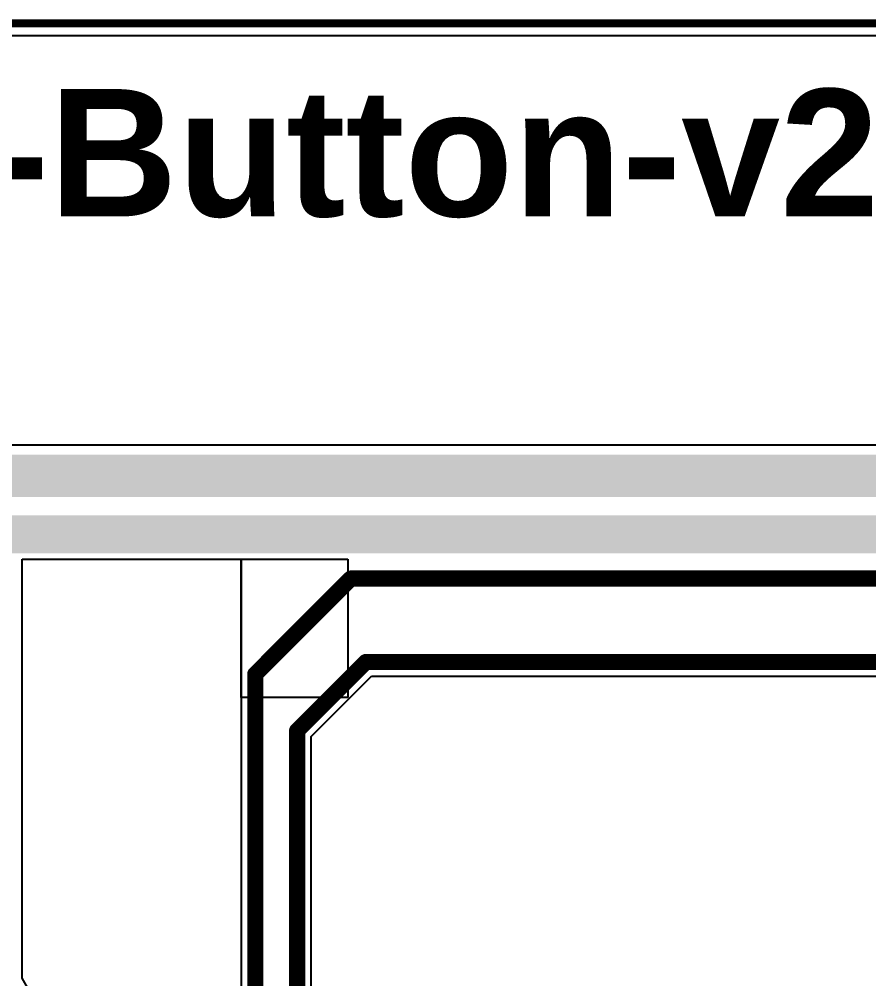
# Model space of a CAD drawing. Header units: inches. Extents: x 0 to 446, y -21 to 70.
# Drawn here: x 34.27 to 60.97, y 39.95 to 70.08 of the extents above; entities that cross this region are included whole.
import ezdxf

# ---------------------------------------------------------------- set-up
doc = ezdxf.new("R2010")
doc.units = ezdxf.units.IN
for name, color, linetype in [('Board Outline', 216, 'Continuous'), ('Fabrication', 76, 'Continuous'), ('Top Layer', 1, 'Continuous'), ('Top Overlay', 2, 'Continuous')]:
    doc.layers.add(name, color=color, linetype=linetype)
doc.styles.add('Arial_Bold', font='', dxfattribs={"height": 0.2})
doc.styles.get('Arial_Bold').set_extended_font_data('Arial', bold=True)

msp = doc.modelspace()

# ---------------------------------------------------------------- hatches: boundary and pattern name
at = {"layer": 'Top Layer'}
for points in [[(15.338, 55.082), (81.581, 55.082), (81.581, 56.403), (15.338, 56.403)], [(29.106, 54.498), (29.106, 53.304), (69.541, 53.304), (69.541, 54.498)]]:
    msp.add_hatch(color=1, dxfattribs=at).paths.add_polyline_path(points)

# ---------------------------------------------------------------- linework, layer by layer
at = {"layer": 'Board Outline', "const_width": 0.254}
msp.add_lwpolyline([(25, 69.956), (65, 69.956)], dxfattribs=at)
at = {"layer": 'Fabrication', "const_width": 0.254}
msp.add_lwpolyline([(25, 69.956), (65, 69.956)], dxfattribs=at)
at = {"layer": 'Top Layer'}
for p, q in [((25.039, 69.568), (64.961, 69.568)), ((81.574, 56.708), (15.058, 56.708)), ((34.365, 39.97), (34.365, 53.123)), ((34.365, 53.123), (41.251, 53.123)), ((41.251, 48.783), (41.251, 53.123)), ((41.251, 53.123), (44.599, 53.123)), ((41.251, 53.123), (41.251, 49.513)), ((44.599, 53.123), (44.599, 48.783)), ((41.251, 49.513), (41.251, 48.783)), ((43.445, 47.553), (45.347, 49.454)), ((45.347, 49.454), (68.537, 49.454)), ((44.599, 48.783), (41.251, 48.783)), ((41.251, 48.783), (41.251, 36.526)), ((43.445, 35.313), (43.445, 47.553)), ((38.167, 33.386), (34.365, 39.97))]:
    msp.add_line(p, q, dxfattribs=at)
at = {"layer": 'Top Layer', "const_width": 0.508}
for points in [[(41.691, 49.513), (44.695, 52.517)], [(44.695, 52.517), (69.084, 52.517)], [(43.005, 47.735), (45.164, 49.894)], [(45.164, 49.894), (69.096, 49.894)], [(41.691, 36.113), (41.691, 49.513)], [(43.005, 35.313), (43.005, 47.735)]]:
    msp.add_lwpolyline(points, dxfattribs=at)
at = {"layer": 'Top Layer', "const_width": 0.254}
for points in [[(44.568, 52.517, 1), (44.822, 52.517, 1)], [(44.568, 52.517, 1), (44.822, 52.517, 1)], [(45.037, 49.894, 1), (45.291, 49.894, 1)], [(45.037, 49.894, 1), (45.291, 49.894, 1)], [(41.564, 49.513, 1), (41.818, 49.513, 1)], [(41.564, 49.513, 1), (41.818, 49.513, 1)], [(42.878, 47.735, 1), (43.132, 47.735, 1)], [(42.878, 47.735, 1), (43.132, 47.735, 1)]]:
    msp.add_lwpolyline(points, format="xyb", close=True, dxfattribs=at)

# ---------------------------------------------------------------- texts
at = {"layer": 'Top Overlay', "style": 'Arial_Bold'}
msp.add_text('IoT-Button-v2.1', height=4, dxfattribs=at).set_placement((24.976, 63.889))

doc.saveas('drawing.dxf')
